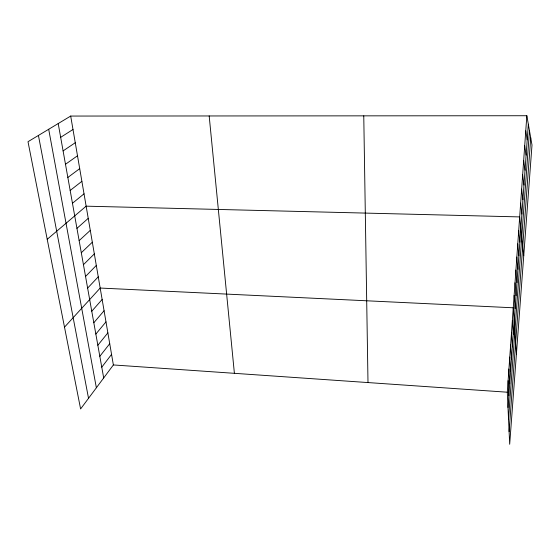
<?xml version="1.0" encoding="UTF-8"?>
<svg xmlns="http://www.w3.org/2000/svg" width="560" height="560" viewBox="0 0 560 560"><rect width="100%" height="100%" fill="white"/><g stroke="black" fill="none" stroke-linecap="round" stroke-linejoin="round"><path stroke-width="0.84" d="M526.834 115.731L532 145.047L509.684 444.269L507.29 392.21L526.834 115.731L70.693 116.06L28 141.701L80.605 408.947L113.372 364.945L70.693 116.06M507.99 407.477L528.332 124.222M508.529 419.09L529.48 130.739M509.096 431.585L530.726 137.809M101.773 367.192L111.566 354.389M99.82 356.3L109.732 343.693M97.846 345.254L107.87 332.857M95.844 334.068L105.987 321.874M93.821 322.721L104.083 310.751M91.763 311.227L102.144 299.474M64.505 327.152L100.191 288.05L513.261 307.79L516.411 353.997M87.626 288.099L98.259 276.815M85.547 276.472L96.306 265.433M83.44 264.691L94.332 253.897M81.305 252.742L92.323 242.207M79.135 240.632L90.293 230.356M76.944 228.354L88.235 218.344M47.208 239.295L86.149 206.171L519.687 216.916L523.74 255.759M72.457 203.266L84.028 193.83M70.168 190.456L81.886 181.321M67.844 177.464L79.709 168.63M65.485 164.283L77.504 155.764M63.091 150.906L75.264 142.716M60.669 137.333L72.996 129.486M113.372 364.945L507.29 392.21M38.43 135.436L88.529 398.307M48.692 129.276L96.369 387.772M58.205 123.564L103.691 377.944M525.763 130.879L527.212 139.825M524.713 145.796L526.113 155.162M523.677 160.468L525.028 170.254M522.655 174.916L523.964 185.101M521.647 189.133L522.914 199.703M520.66 203.133L521.878 214.081M518.721 230.489L519.862 242.144M209.181 115.962L234.395 373.324M517.776 243.859L518.882 255.85M516.845 257.033L517.909 269.346M515.928 270.004L516.957 282.632M515.025 282.786L516.019 295.715M514.136 295.379L515.095 308.602M512.372 320.39L513.254 334.173M511.49 332.801L512.344 346.857M510.629 345.03L511.448 359.345M509.775 357.084L510.566 371.651M508.935 368.963L509.698 383.775M508.109 380.667L508.837 395.717M363.762 115.85L367.997 382.564"/></g></svg>
